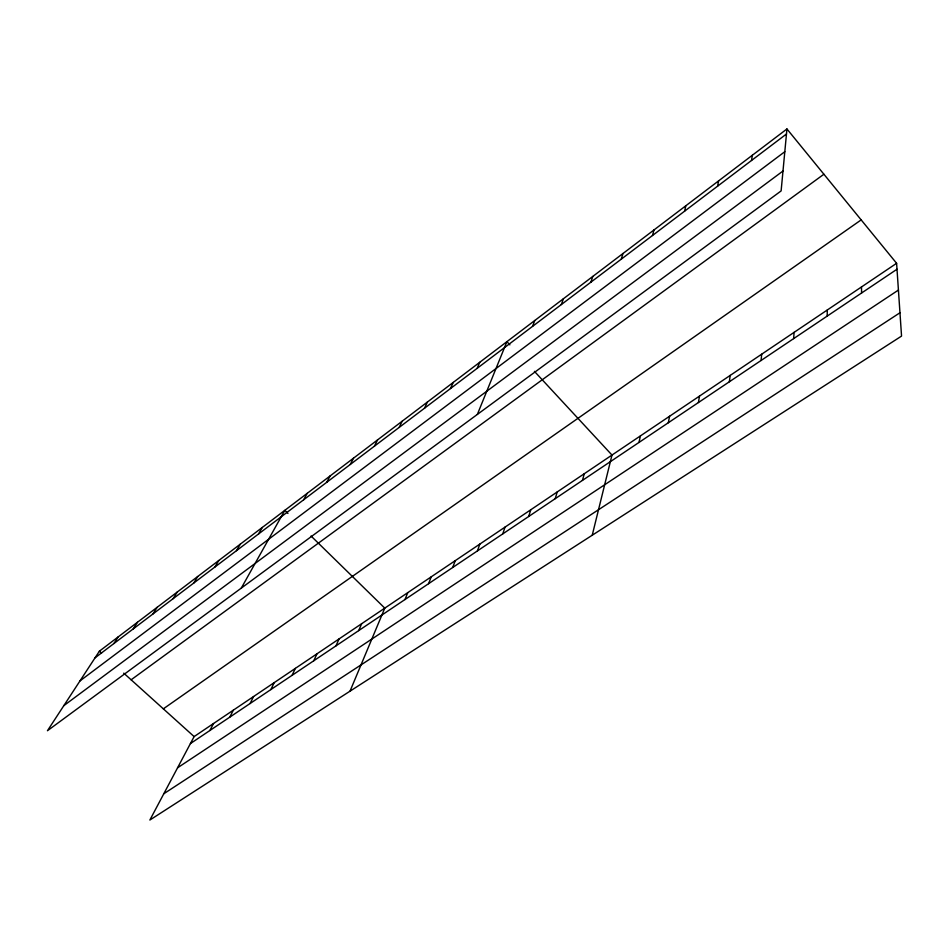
<?xml version="1.0" encoding="UTF-8"?>
<svg xmlns="http://www.w3.org/2000/svg" width="949" height="949" viewBox="0 0 949 949"><rect width="100%" height="100%" fill="white"/><g stroke="black" fill="none" stroke-linecap="round" stroke-linejoin="round"><path stroke-width="1.42" d="M827.172 316.112L827.303 309.979M793.672 338.591L794.064 332.375M786.946 128.969L781.122 190.915L47.45 730.73L99.384 651.192L786.946 128.969L896.603 263.3L901.55 336.088L149.871 820.031L194.118 736.59L896.603 263.3M761.074 360.478L761.703 354.191M729.342 381.783L730.184 375.413M751.537 160.476L752.272 155.304M698.428 402.53L699.484 396.101M717.586 186.194L718.583 180.891M668.321 422.756L669.579 416.255M638.974 442.448L640.421 435.899M684.585 211.2L685.83 205.767M592.223 535.248L611.986 455.057L534.429 371.356M652.497 235.506L653.968 229.966M582.461 480.384L584.264 473.741M555.236 498.664L557.205 491.962M621.287 259.148L622.971 253.513M528.676 516.493L530.799 509.755M590.907 282.161L592.793 276.432M502.756 533.896L505.022 527.122M477.442 550.883L479.838 544.085M561.333 304.57L563.409 298.745M452.72 567.478L455.247 560.657M532.543 326.385L534.797 320.477M428.568 583.694L431.226 576.85M404.974 599.543L407.75 592.662M477.359 414.416L506.908 341.664L509.874 344.855M350.003 691.192L384.784 608.131L311.047 536.019M477.145 368.354L479.731 362.304M358.675 630.622L361.664 623.707M335.97 645.866L339.066 638.938M450.49 388.544L453.242 382.423M313.775 660.765L316.978 653.825M424.5 408.236L427.394 402.056M292.078 675.332L295.376 668.381M270.856 689.579L274.237 682.616M399.149 427.441L402.174 421.202M250.097 703.517L253.561 696.554M374.416 446.172L377.572 439.897M229.777 717.147L233.324 710.184M350.276 464.464L353.55 458.142M209.895 730.505L213.513 723.529M326.705 482.329L330.098 475.959M303.68 499.767L307.179 493.361M241.295 588.107L284.795 510.36L287.962 513.445M258.567 533.943L262.268 527.466M236.455 550.693L240.263 544.192M214.865 567.051L218.756 560.527M193.762 583.042L197.736 576.494M173.133 598.677L177.19 592.093M152.955 613.956L157.083 607.36M133.228 628.902L137.427 622.295M113.927 643.517L118.198 636.898M95.054 657.823L786.472 133.999M79.977 680.908L784.811 151.71M63.808 705.676L782.996 171.022M131.128 679.804L823.898 174.236M163.335 708.844L861.17 219.895M190.429 743.565L897.007 269.231M177.582 767.8L898.418 290.074M163.797 793.767L899.96 312.767M99.384 651.192L101.507 653.102M123.75 673.149L194.118 736.59M861.478 286.966L861.597 293.004"/></g></svg>
